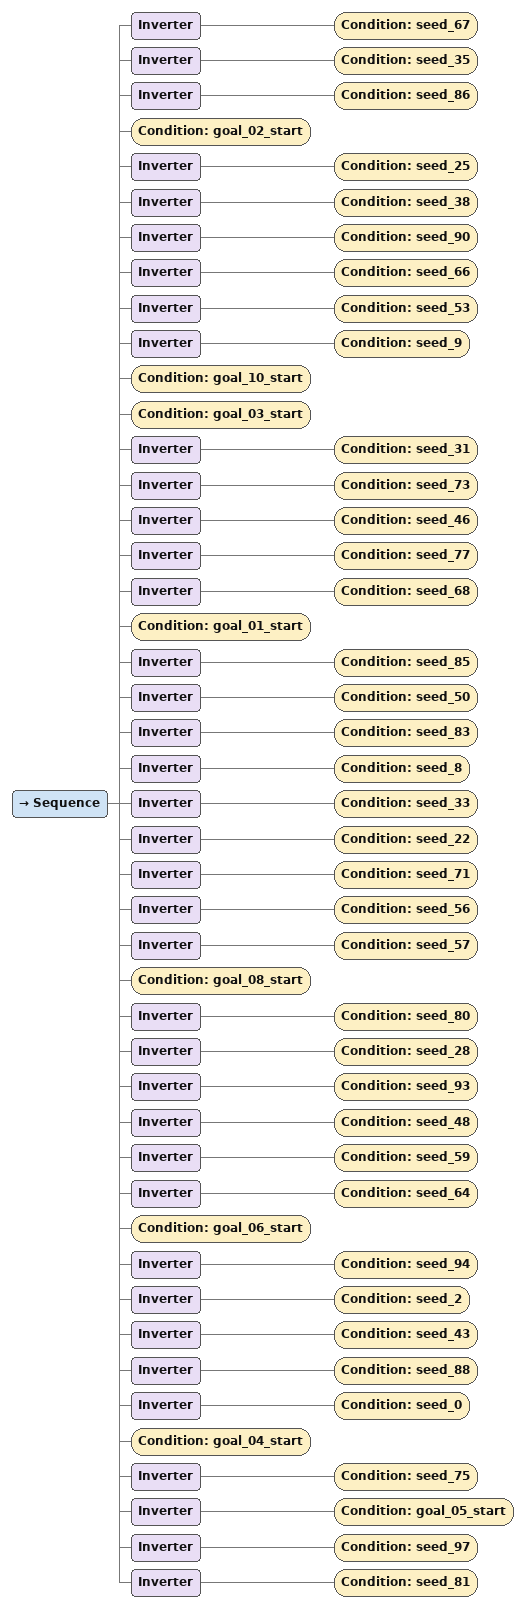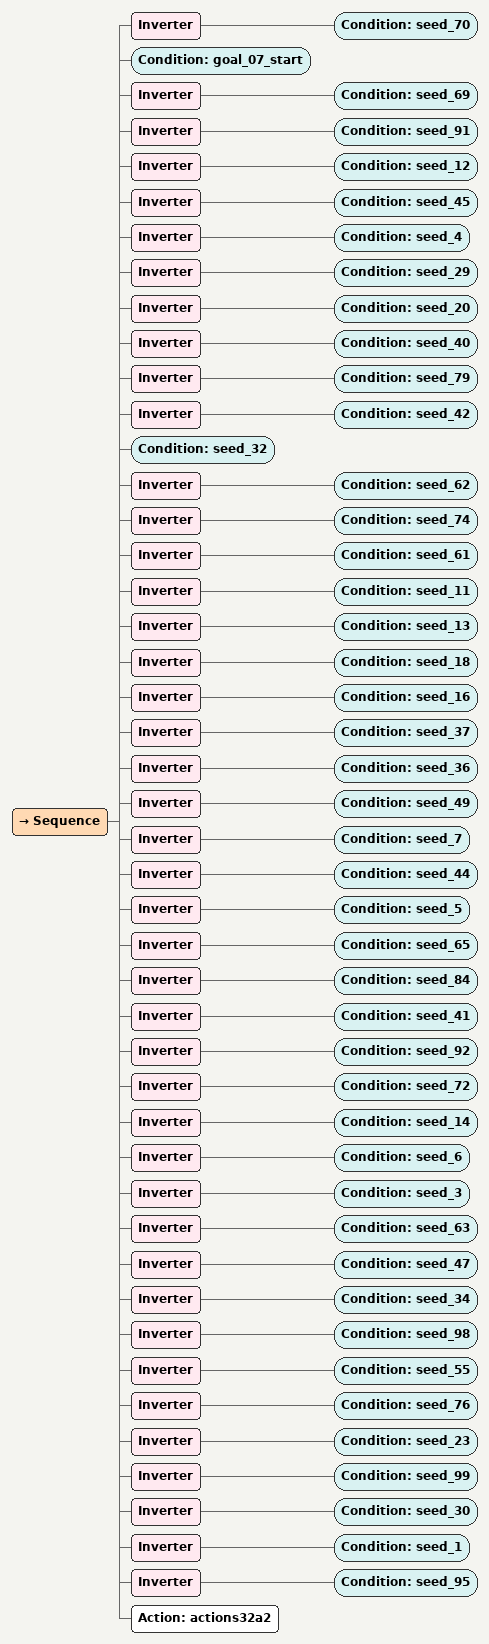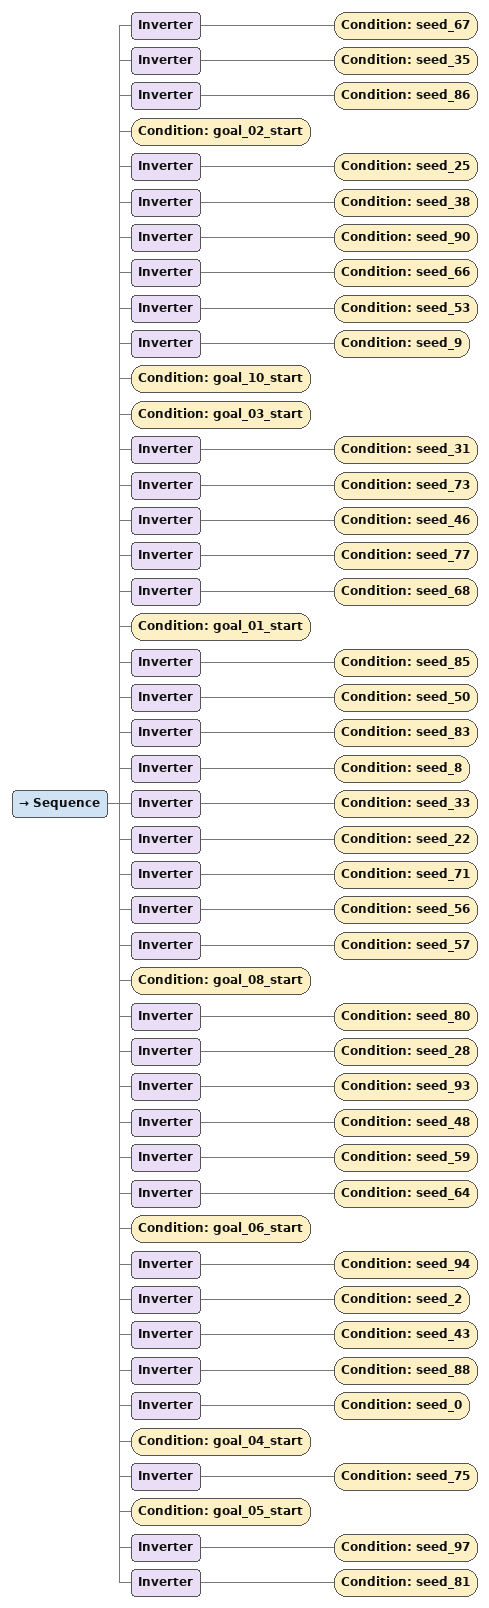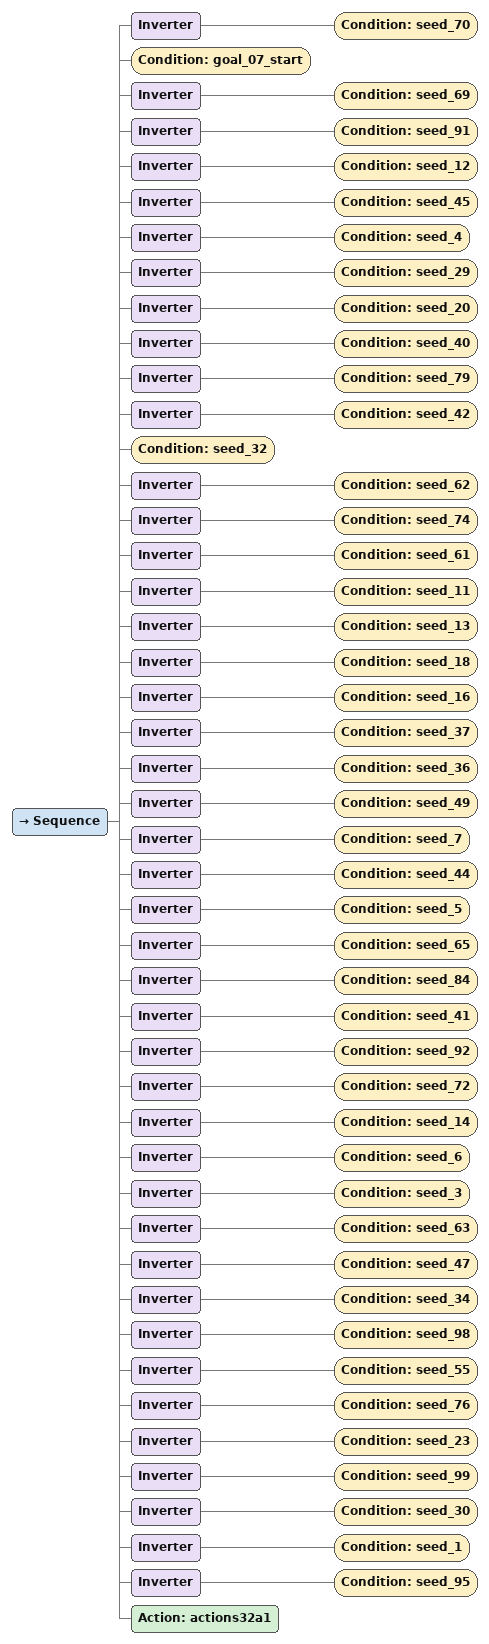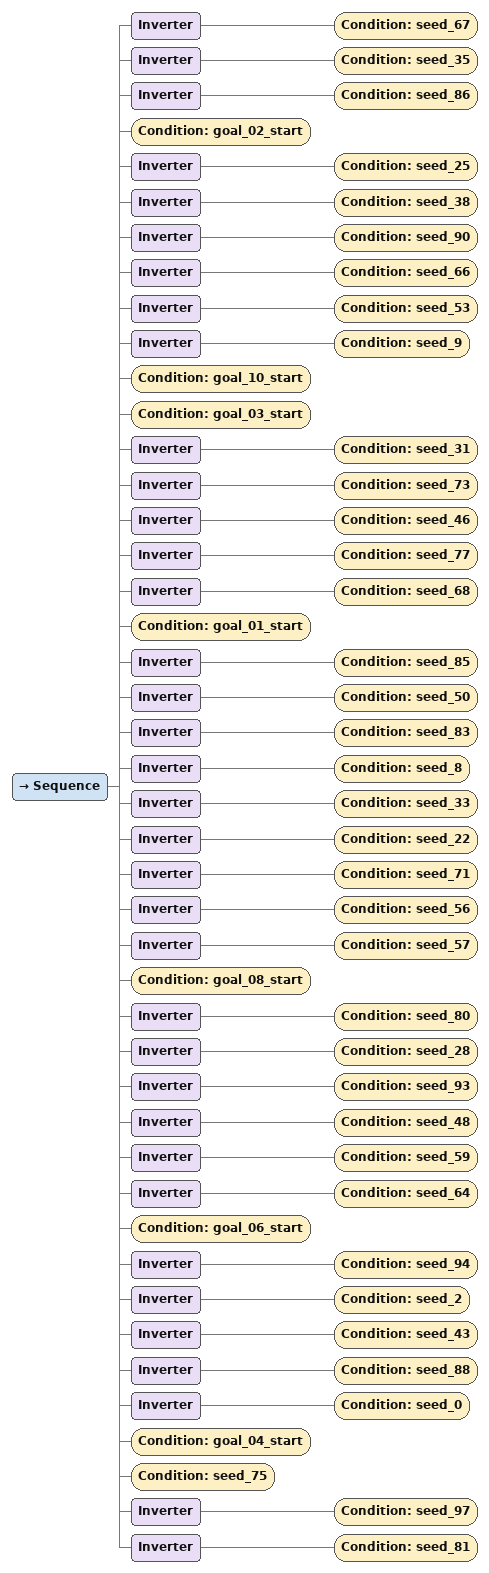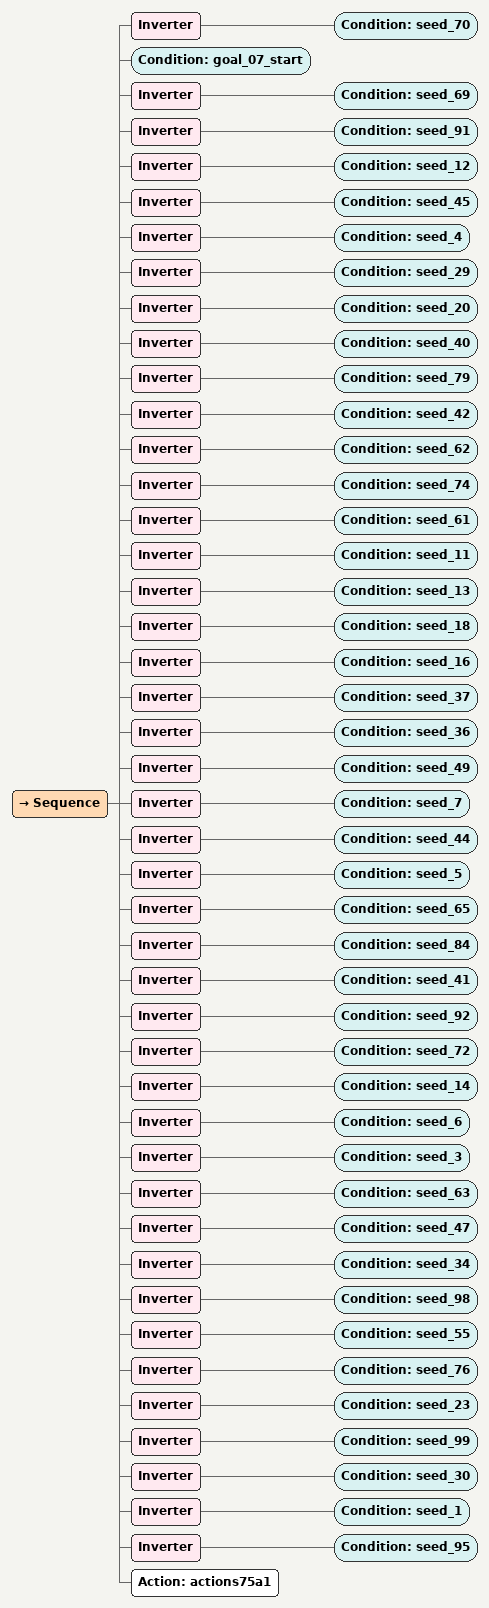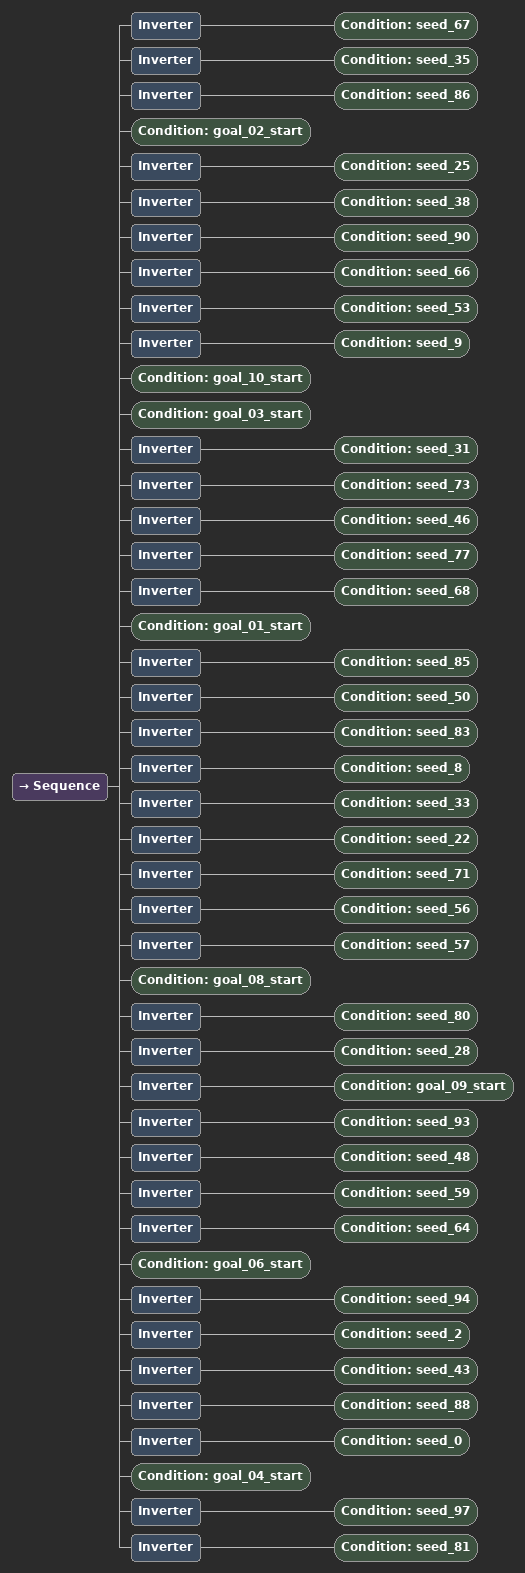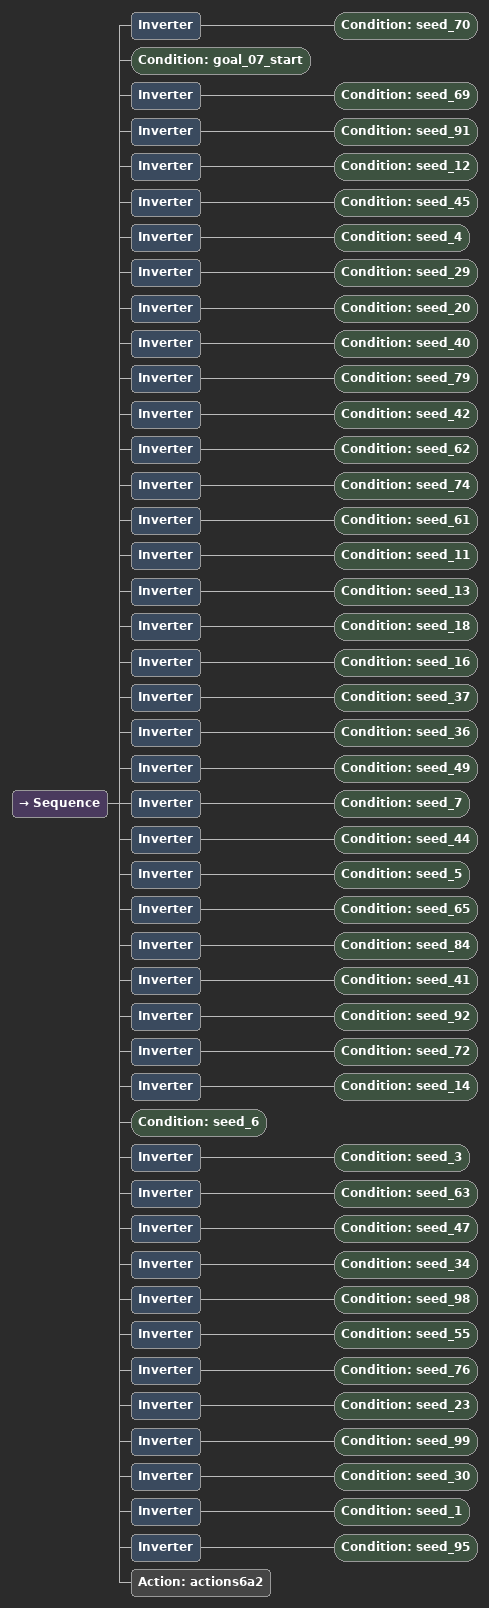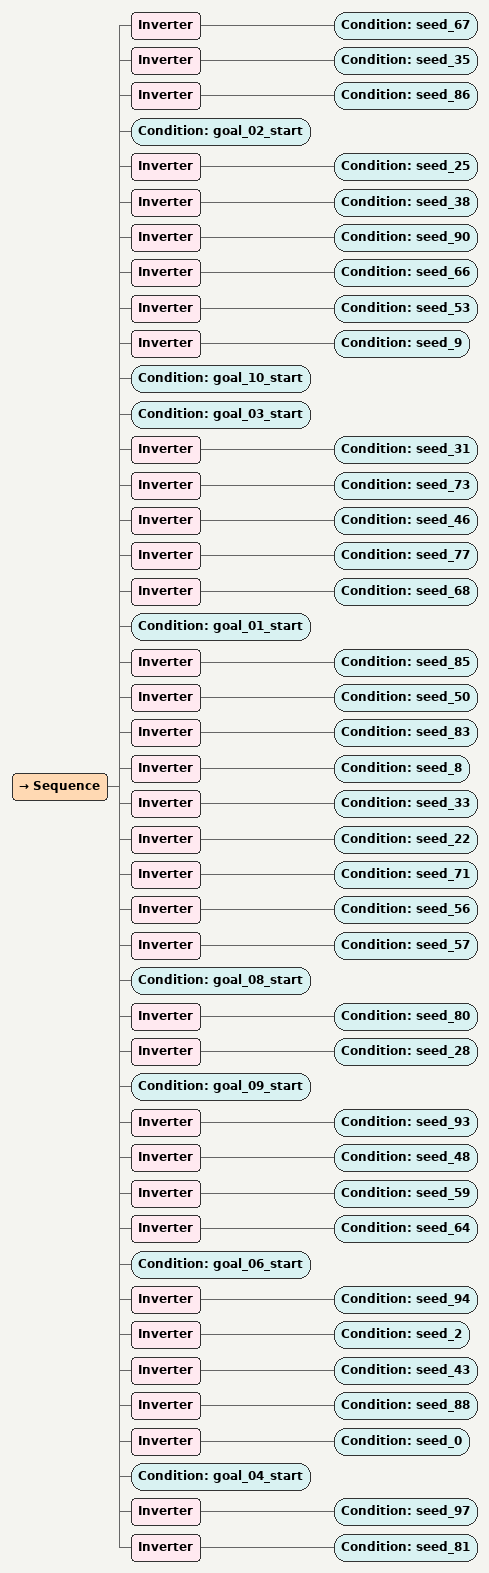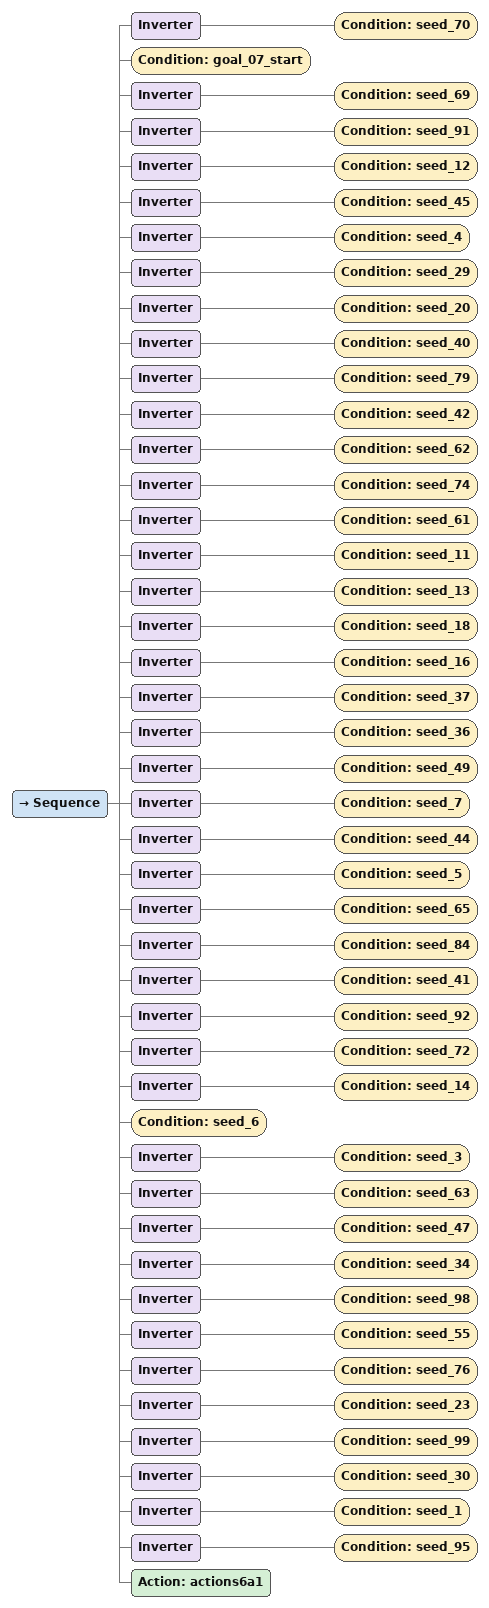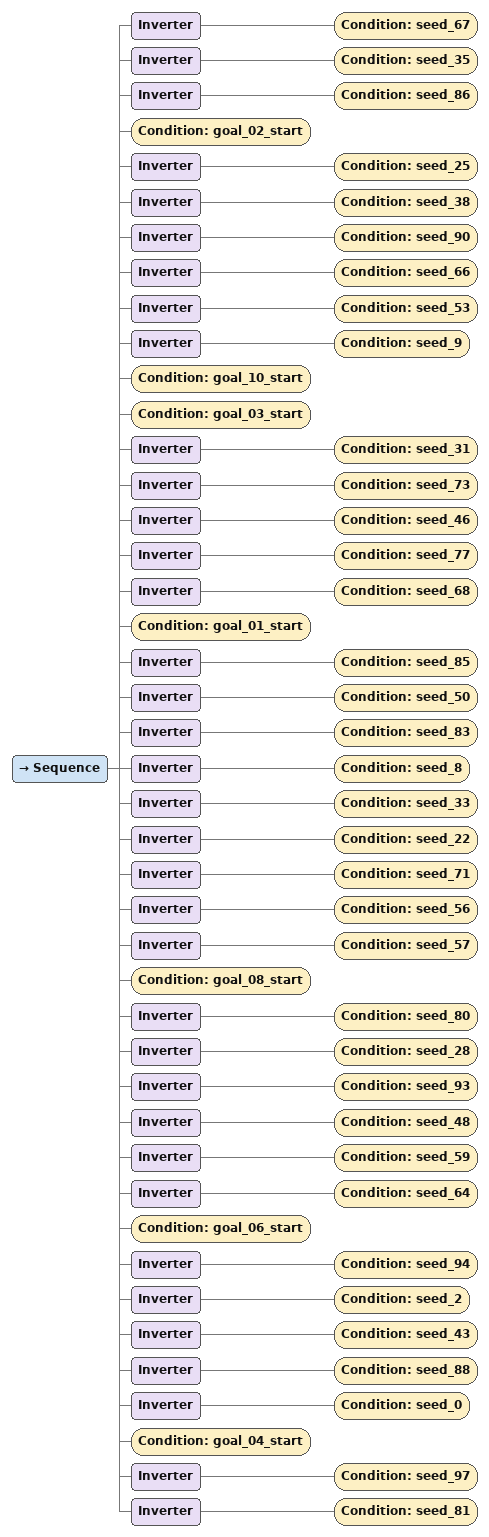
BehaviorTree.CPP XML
<Sequence>
  <Inverter>
    <Condition ID="seed_67"/>
  </Inverter>
  <Inverter>
    <Condition ID="seed_35"/>
  </Inverter>
  <Inverter>
    <Condition ID="seed_86"/>
  </Inverter>
  <Condition ID="goal_02_start"/>
  <Inverter>
    <Condition ID="seed_25"/>
  </Inverter>
  <Inverter>
    <Condition ID="seed_38"/>
  </Inverter>
  <Inverter>
    <Condition ID="seed_90"/>
  </Inverter>
  <Inverter>
    <Condition ID="seed_66"/>
  </Inverter>
  <Inverter>
    <Condition ID="seed_53"/>
  </Inverter>
  <Inverter>
    <Condition ID="seed_9"/>
  </Inverter>
  <Condition ID="goal_10_start"/>
  <Condition ID="goal_03_start"/>
  <Inverter>
    <Condition ID="seed_31"/>
  </Inverter>
  <Inverter>
    <Condition ID="seed_73"/>
  </Inverter>
  <Inverter>
    <Condition ID="seed_46"/>
  </Inverter>
  <Inverter>
    <Condition ID="seed_77"/>
  </Inverter>
  <Inverter>
    <Condition ID="seed_68"/>
  </Inverter>
  <Condition ID="goal_01_start"/>
  <Inverter>
    <Condition ID="seed_85"/>
  </Inverter>
  <Inverter>
    <Condition ID="seed_50"/>
  </Inverter>
  <Inverter>
    <Condition ID="seed_83"/>
  </Inverter>
  <Inverter>
    <Condition ID="seed_8"/>
  </Inverter>
  <Inverter>
    <Condition ID="seed_33"/>
  </Inverter>
  <Inverter>
    <Condition ID="seed_22"/>
  </Inverter>
  <Inverter>
    <Condition ID="seed_71"/>
  </Inverter>
  <Inverter>
    <Condition ID="seed_56"/>
  </Inverter>
  <Inverter>
    <Condition ID="seed_57"/>
  </Inverter>
  <Condition ID="goal_08_start"/>
  <Inverter>
    <Condition ID="seed_80"/>
  </Inverter>
  <Inverter>
    <Condition ID="seed_28"/>
  </Inverter>
  <Inverter>
    <Condition ID="seed_93"/>
  </Inverter>
  <Inverter>
    <Condition ID="seed_48"/>
  </Inverter>
  <Inverter>
    <Condition ID="seed_59"/>
  </Inverter>
  <Inverter>
    <Condition ID="seed_64"/>
  </Inverter>
  <Condition ID="goal_06_start"/>
  <Inverter>
    <Condition ID="seed_94"/>
  </Inverter>
  <Inverter>
    <Condition ID="seed_2"/>
  </Inverter>
  <Inverter>
    <Condition ID="seed_43"/>
  </Inverter>
  <Inverter>
    <Condition ID="seed_88"/>
  </Inverter>
  <Inverter>
    <Condition ID="seed_0"/>
  </Inverter>
  <Condition ID="goal_04_start"/>
  <Inverter>
    <Condition ID="seed_75"/>
  </Inverter>
  <Inverter>
    <Condition ID="goal_05_start"/>
  </Inverter>
  <Inverter>
    <Condition ID="seed_97"/>
  </Inverter>
  <Inverter>
    <Condition ID="seed_81"/>
  </Inverter>
</Sequence>

<Sequence>
  <Inverter>
    <Condition ID="seed_70"/>
  </Inverter>
  <Condition ID="goal_07_start"/>
  <Inverter>
    <Condition ID="seed_69"/>
  </Inverter>
  <Inverter>
    <Condition ID="seed_91"/>
  </Inverter>
  <Inverter>
    <Condition ID="seed_12"/>
  </Inverter>
  <Inverter>
    <Condition ID="seed_45"/>
  </Inverter>
  <Inverter>
    <Condition ID="seed_4"/>
  </Inverter>
  <Inverter>
    <Condition ID="seed_29"/>
  </Inverter>
  <Inverter>
    <Condition ID="seed_20"/>
  </Inverter>
  <Inverter>
    <Condition ID="seed_40"/>
  </Inverter>
  <Inverter>
    <Condition ID="seed_79"/>
  </Inverter>
  <Inverter>
    <Condition ID="seed_42"/>
  </Inverter>
  <Condition ID="seed_32"/>
  <Inverter>
    <Condition ID="seed_62"/>
  </Inverter>
  <Inverter>
    <Condition ID="seed_74"/>
  </Inverter>
  <Inverter>
    <Condition ID="seed_61"/>
  </Inverter>
  <Inverter>
    <Condition ID="seed_11"/>
  </Inverter>
  <Inverter>
    <Condition ID="seed_13"/>
  </Inverter>
  <Inverter>
    <Condition ID="seed_18"/>
  </Inverter>
  <Inverter>
    <Condition ID="seed_16"/>
  </Inverter>
  <Inverter>
    <Condition ID="seed_37"/>
  </Inverter>
  <Inverter>
    <Condition ID="seed_36"/>
  </Inverter>
  <Inverter>
    <Condition ID="seed_49"/>
  </Inverter>
  <Inverter>
    <Condition ID="seed_7"/>
  </Inverter>
  <Inverter>
    <Condition ID="seed_44"/>
  </Inverter>
  <Inverter>
    <Condition ID="seed_5"/>
  </Inverter>
  <Inverter>
    <Condition ID="seed_65"/>
  </Inverter>
  <Inverter>
    <Condition ID="seed_84"/>
  </Inverter>
  <Inverter>
    <Condition ID="seed_41"/>
  </Inverter>
  <Inverter>
    <Condition ID="seed_92"/>
  </Inverter>
  <Inverter>
    <Condition ID="seed_72"/>
  </Inverter>
  <Inverter>
    <Condition ID="seed_14"/>
  </Inverter>
  <Inverter>
    <Condition ID="seed_6"/>
  </Inverter>
  <Inverter>
    <Condition ID="seed_3"/>
  </Inverter>
  <Inverter>
    <Condition ID="seed_63"/>
  </Inverter>
  <Inverter>
    <Condition ID="seed_47"/>
  </Inverter>
  <Inverter>
    <Condition ID="seed_34"/>
  </Inverter>
  <Inverter>
    <Condition ID="seed_98"/>
  </Inverter>
  <Inverter>
    <Condition ID="seed_55"/>
  </Inverter>
  <Inverter>
    <Condition ID="seed_76"/>
  </Inverter>
  <Inverter>
    <Condition ID="seed_23"/>
  </Inverter>
  <Inverter>
    <Condition ID="seed_99"/>
  </Inverter>
  <Inverter>
    <Condition ID="seed_30"/>
  </Inverter>
  <Inverter>
    <Condition ID="seed_1"/>
  </Inverter>
  <Inverter>
    <Condition ID="seed_95"/>
  </Inverter>
  <Action ID="actions32a2"/>
</Sequence>

<Sequence>
  <Inverter>
    <Condition ID="seed_67"/>
  </Inverter>
  <Inverter>
    <Condition ID="seed_35"/>
  </Inverter>
  <Inverter>
    <Condition ID="seed_86"/>
  </Inverter>
  <Condition ID="goal_02_start"/>
  <Inverter>
    <Condition ID="seed_25"/>
  </Inverter>
  <Inverter>
    <Condition ID="seed_38"/>
  </Inverter>
  <Inverter>
    <Condition ID="seed_90"/>
  </Inverter>
  <Inverter>
    <Condition ID="seed_66"/>
  </Inverter>
  <Inverter>
    <Condition ID="seed_53"/>
  </Inverter>
  <Inverter>
    <Condition ID="seed_9"/>
  </Inverter>
  <Condition ID="goal_10_start"/>
  <Condition ID="goal_03_start"/>
  <Inverter>
    <Condition ID="seed_31"/>
  </Inverter>
  <Inverter>
    <Condition ID="seed_73"/>
  </Inverter>
  <Inverter>
    <Condition ID="seed_46"/>
  </Inverter>
  <Inverter>
    <Condition ID="seed_77"/>
  </Inverter>
  <Inverter>
    <Condition ID="seed_68"/>
  </Inverter>
  <Condition ID="goal_01_start"/>
  <Inverter>
    <Condition ID="seed_85"/>
  </Inverter>
  <Inverter>
    <Condition ID="seed_50"/>
  </Inverter>
  <Inverter>
    <Condition ID="seed_83"/>
  </Inverter>
  <Inverter>
    <Condition ID="seed_8"/>
  </Inverter>
  <Inverter>
    <Condition ID="seed_33"/>
  </Inverter>
  <Inverter>
    <Condition ID="seed_22"/>
  </Inverter>
  <Inverter>
    <Condition ID="seed_71"/>
  </Inverter>
  <Inverter>
    <Condition ID="seed_56"/>
  </Inverter>
  <Inverter>
    <Condition ID="seed_57"/>
  </Inverter>
  <Condition ID="goal_08_start"/>
  <Inverter>
    <Condition ID="seed_80"/>
  </Inverter>
  <Inverter>
    <Condition ID="seed_28"/>
  </Inverter>
  <Inverter>
    <Condition ID="seed_93"/>
  </Inverter>
  <Inverter>
    <Condition ID="seed_48"/>
  </Inverter>
  <Inverter>
    <Condition ID="seed_59"/>
  </Inverter>
  <Inverter>
    <Condition ID="seed_64"/>
  </Inverter>
  <Condition ID="goal_06_start"/>
  <Inverter>
    <Condition ID="seed_94"/>
  </Inverter>
  <Inverter>
    <Condition ID="seed_2"/>
  </Inverter>
  <Inverter>
    <Condition ID="seed_43"/>
  </Inverter>
  <Inverter>
    <Condition ID="seed_88"/>
  </Inverter>
  <Inverter>
    <Condition ID="seed_0"/>
  </Inverter>
  <Condition ID="goal_04_start"/>
  <Inverter>
    <Condition ID="seed_75"/>
  </Inverter>
  <Condition ID="goal_05_start"/>
  <Inverter>
    <Condition ID="seed_97"/>
  </Inverter>
  <Inverter>
    <Condition ID="seed_81"/>
  </Inverter>
</Sequence>

<Sequence>
  <Inverter>
    <Condition ID="seed_70"/>
  </Inverter>
  <Condition ID="goal_07_start"/>
  <Inverter>
    <Condition ID="seed_69"/>
  </Inverter>
  <Inverter>
    <Condition ID="seed_91"/>
  </Inverter>
  <Inverter>
    <Condition ID="seed_12"/>
  </Inverter>
  <Inverter>
    <Condition ID="seed_45"/>
  </Inverter>
  <Inverter>
    <Condition ID="seed_4"/>
  </Inverter>
  <Inverter>
    <Condition ID="seed_29"/>
  </Inverter>
  <Inverter>
    <Condition ID="seed_20"/>
  </Inverter>
  <Inverter>
    <Condition ID="seed_40"/>
  </Inverter>
  <Inverter>
    <Condition ID="seed_79"/>
  </Inverter>
  <Inverter>
    <Condition ID="seed_42"/>
  </Inverter>
  <Condition ID="seed_32"/>
  <Inverter>
    <Condition ID="seed_62"/>
  </Inverter>
  <Inverter>
    <Condition ID="seed_74"/>
  </Inverter>
  <Inverter>
    <Condition ID="seed_61"/>
  </Inverter>
  <Inverter>
    <Condition ID="seed_11"/>
  </Inverter>
  <Inverter>
    <Condition ID="seed_13"/>
  </Inverter>
  <Inverter>
    <Condition ID="seed_18"/>
  </Inverter>
  <Inverter>
    <Condition ID="seed_16"/>
  </Inverter>
  <Inverter>
    <Condition ID="seed_37"/>
  </Inverter>
  <Inverter>
    <Condition ID="seed_36"/>
  </Inverter>
  <Inverter>
    <Condition ID="seed_49"/>
  </Inverter>
  <Inverter>
    <Condition ID="seed_7"/>
  </Inverter>
  <Inverter>
    <Condition ID="seed_44"/>
  </Inverter>
  <Inverter>
    <Condition ID="seed_5"/>
  </Inverter>
  <Inverter>
    <Condition ID="seed_65"/>
  </Inverter>
  <Inverter>
    <Condition ID="seed_84"/>
  </Inverter>
  <Inverter>
    <Condition ID="seed_41"/>
  </Inverter>
  <Inverter>
    <Condition ID="seed_92"/>
  </Inverter>
  <Inverter>
    <Condition ID="seed_72"/>
  </Inverter>
  <Inverter>
    <Condition ID="seed_14"/>
  </Inverter>
  <Inverter>
    <Condition ID="seed_6"/>
  </Inverter>
  <Inverter>
    <Condition ID="seed_3"/>
  </Inverter>
  <Inverter>
    <Condition ID="seed_63"/>
  </Inverter>
  <Inverter>
    <Condition ID="seed_47"/>
  </Inverter>
  <Inverter>
    <Condition ID="seed_34"/>
  </Inverter>
  <Inverter>
    <Condition ID="seed_98"/>
  </Inverter>
  <Inverter>
    <Condition ID="seed_55"/>
  </Inverter>
  <Inverter>
    <Condition ID="seed_76"/>
  </Inverter>
  <Inverter>
    <Condition ID="seed_23"/>
  </Inverter>
  <Inverter>
    <Condition ID="seed_99"/>
  </Inverter>
  <Inverter>
    <Condition ID="seed_30"/>
  </Inverter>
  <Inverter>
    <Condition ID="seed_1"/>
  </Inverter>
  <Inverter>
    <Condition ID="seed_95"/>
  </Inverter>
  <Action ID="actions32a1"/>
</Sequence>

<Sequence>
  <Inverter>
    <Condition ID="seed_67"/>
  </Inverter>
  <Inverter>
    <Condition ID="seed_35"/>
  </Inverter>
  <Inverter>
    <Condition ID="seed_86"/>
  </Inverter>
  <Condition ID="goal_02_start"/>
  <Inverter>
    <Condition ID="seed_25"/>
  </Inverter>
  <Inverter>
    <Condition ID="seed_38"/>
  </Inverter>
  <Inverter>
    <Condition ID="seed_90"/>
  </Inverter>
  <Inverter>
    <Condition ID="seed_66"/>
  </Inverter>
  <Inverter>
    <Condition ID="seed_53"/>
  </Inverter>
  <Inverter>
    <Condition ID="seed_9"/>
  </Inverter>
  <Condition ID="goal_10_start"/>
  <Condition ID="goal_03_start"/>
  <Inverter>
    <Condition ID="seed_31"/>
  </Inverter>
  <Inverter>
    <Condition ID="seed_73"/>
  </Inverter>
  <Inverter>
    <Condition ID="seed_46"/>
  </Inverter>
  <Inverter>
    <Condition ID="seed_77"/>
  </Inverter>
  <Inverter>
    <Condition ID="seed_68"/>
  </Inverter>
  <Condition ID="goal_01_start"/>
  <Inverter>
    <Condition ID="seed_85"/>
  </Inverter>
  <Inverter>
    <Condition ID="seed_50"/>
  </Inverter>
  <Inverter>
    <Condition ID="seed_83"/>
  </Inverter>
  <Inverter>
    <Condition ID="seed_8"/>
  </Inverter>
  <Inverter>
    <Condition ID="seed_33"/>
  </Inverter>
  <Inverter>
    <Condition ID="seed_22"/>
  </Inverter>
  <Inverter>
    <Condition ID="seed_71"/>
  </Inverter>
  <Inverter>
    <Condition ID="seed_56"/>
  </Inverter>
  <Inverter>
    <Condition ID="seed_57"/>
  </Inverter>
  <Condition ID="goal_08_start"/>
  <Inverter>
    <Condition ID="seed_80"/>
  </Inverter>
  <Inverter>
    <Condition ID="seed_28"/>
  </Inverter>
  <Inverter>
    <Condition ID="seed_93"/>
  </Inverter>
  <Inverter>
    <Condition ID="seed_48"/>
  </Inverter>
  <Inverter>
    <Condition ID="seed_59"/>
  </Inverter>
  <Inverter>
    <Condition ID="seed_64"/>
  </Inverter>
  <Condition ID="goal_06_start"/>
  <Inverter>
    <Condition ID="seed_94"/>
  </Inverter>
  <Inverter>
    <Condition ID="seed_2"/>
  </Inverter>
  <Inverter>
    <Condition ID="seed_43"/>
  </Inverter>
  <Inverter>
    <Condition ID="seed_88"/>
  </Inverter>
  <Inverter>
    <Condition ID="seed_0"/>
  </Inverter>
  <Condition ID="goal_04_start"/>
  <Condition ID="seed_75"/>
  <Inverter>
    <Condition ID="seed_97"/>
  </Inverter>
  <Inverter>
    <Condition ID="seed_81"/>
  </Inverter>
</Sequence>

<Sequence>
  <Inverter>
    <Condition ID="seed_70"/>
  </Inverter>
  <Condition ID="goal_07_start"/>
  <Inverter>
    <Condition ID="seed_69"/>
  </Inverter>
  <Inverter>
    <Condition ID="seed_91"/>
  </Inverter>
  <Inverter>
    <Condition ID="seed_12"/>
  </Inverter>
  <Inverter>
    <Condition ID="seed_45"/>
  </Inverter>
  <Inverter>
    <Condition ID="seed_4"/>
  </Inverter>
  <Inverter>
    <Condition ID="seed_29"/>
  </Inverter>
  <Inverter>
    <Condition ID="seed_20"/>
  </Inverter>
  <Inverter>
    <Condition ID="seed_40"/>
  </Inverter>
  <Inverter>
    <Condition ID="seed_79"/>
  </Inverter>
  <Inverter>
    <Condition ID="seed_42"/>
  </Inverter>
  <Inverter>
    <Condition ID="seed_62"/>
  </Inverter>
  <Inverter>
    <Condition ID="seed_74"/>
  </Inverter>
  <Inverter>
    <Condition ID="seed_61"/>
  </Inverter>
  <Inverter>
    <Condition ID="seed_11"/>
  </Inverter>
  <Inverter>
    <Condition ID="seed_13"/>
  </Inverter>
  <Inverter>
    <Condition ID="seed_18"/>
  </Inverter>
  <Inverter>
    <Condition ID="seed_16"/>
  </Inverter>
  <Inverter>
    <Condition ID="seed_37"/>
  </Inverter>
  <Inverter>
    <Condition ID="seed_36"/>
  </Inverter>
  <Inverter>
    <Condition ID="seed_49"/>
  </Inverter>
  <Inverter>
    <Condition ID="seed_7"/>
  </Inverter>
  <Inverter>
    <Condition ID="seed_44"/>
  </Inverter>
  <Inverter>
    <Condition ID="seed_5"/>
  </Inverter>
  <Inverter>
    <Condition ID="seed_65"/>
  </Inverter>
  <Inverter>
    <Condition ID="seed_84"/>
  </Inverter>
  <Inverter>
    <Condition ID="seed_41"/>
  </Inverter>
  <Inverter>
    <Condition ID="seed_92"/>
  </Inverter>
  <Inverter>
    <Condition ID="seed_72"/>
  </Inverter>
  <Inverter>
    <Condition ID="seed_14"/>
  </Inverter>
  <Inverter>
    <Condition ID="seed_6"/>
  </Inverter>
  <Inverter>
    <Condition ID="seed_3"/>
  </Inverter>
  <Inverter>
    <Condition ID="seed_63"/>
  </Inverter>
  <Inverter>
    <Condition ID="seed_47"/>
  </Inverter>
  <Inverter>
    <Condition ID="seed_34"/>
  </Inverter>
  <Inverter>
    <Condition ID="seed_98"/>
  </Inverter>
  <Inverter>
    <Condition ID="seed_55"/>
  </Inverter>
  <Inverter>
    <Condition ID="seed_76"/>
  </Inverter>
  <Inverter>
    <Condition ID="seed_23"/>
  </Inverter>
  <Inverter>
    <Condition ID="seed_99"/>
  </Inverter>
  <Inverter>
    <Condition ID="seed_30"/>
  </Inverter>
  <Inverter>
    <Condition ID="seed_1"/>
  </Inverter>
  <Inverter>
    <Condition ID="seed_95"/>
  </Inverter>
  <Action ID="actions75a1"/>
</Sequence>

<Sequence>
  <Inverter>
    <Condition ID="seed_67"/>
  </Inverter>
  <Inverter>
    <Condition ID="seed_35"/>
  </Inverter>
  <Inverter>
    <Condition ID="seed_86"/>
  </Inverter>
  <Condition ID="goal_02_start"/>
  <Inverter>
    <Condition ID="seed_25"/>
  </Inverter>
  <Inverter>
    <Condition ID="seed_38"/>
  </Inverter>
  <Inverter>
    <Condition ID="seed_90"/>
  </Inverter>
  <Inverter>
    <Condition ID="seed_66"/>
  </Inverter>
  <Inverter>
    <Condition ID="seed_53"/>
  </Inverter>
  <Inverter>
    <Condition ID="seed_9"/>
  </Inverter>
  <Condition ID="goal_10_start"/>
  <Condition ID="goal_03_start"/>
  <Inverter>
    <Condition ID="seed_31"/>
  </Inverter>
  <Inverter>
    <Condition ID="seed_73"/>
  </Inverter>
  <Inverter>
    <Condition ID="seed_46"/>
  </Inverter>
  <Inverter>
    <Condition ID="seed_77"/>
  </Inverter>
  <Inverter>
    <Condition ID="seed_68"/>
  </Inverter>
  <Condition ID="goal_01_start"/>
  <Inverter>
    <Condition ID="seed_85"/>
  </Inverter>
  <Inverter>
    <Condition ID="seed_50"/>
  </Inverter>
  <Inverter>
    <Condition ID="seed_83"/>
  </Inverter>
  <Inverter>
    <Condition ID="seed_8"/>
  </Inverter>
  <Inverter>
    <Condition ID="seed_33"/>
  </Inverter>
  <Inverter>
    <Condition ID="seed_22"/>
  </Inverter>
  <Inverter>
    <Condition ID="seed_71"/>
  </Inverter>
  <Inverter>
    <Condition ID="seed_56"/>
  </Inverter>
  <Inverter>
    <Condition ID="seed_57"/>
  </Inverter>
  <Condition ID="goal_08_start"/>
  <Inverter>
    <Condition ID="seed_80"/>
  </Inverter>
  <Inverter>
    <Condition ID="seed_28"/>
  </Inverter>
  <Inverter>
    <Condition ID="goal_09_start"/>
  </Inverter>
  <Inverter>
    <Condition ID="seed_93"/>
  </Inverter>
  <Inverter>
    <Condition ID="seed_48"/>
  </Inverter>
  <Inverter>
    <Condition ID="seed_59"/>
  </Inverter>
  <Inverter>
    <Condition ID="seed_64"/>
  </Inverter>
  <Condition ID="goal_06_start"/>
  <Inverter>
    <Condition ID="seed_94"/>
  </Inverter>
  <Inverter>
    <Condition ID="seed_2"/>
  </Inverter>
  <Inverter>
    <Condition ID="seed_43"/>
  </Inverter>
  <Inverter>
    <Condition ID="seed_88"/>
  </Inverter>
  <Inverter>
    <Condition ID="seed_0"/>
  </Inverter>
  <Condition ID="goal_04_start"/>
  <Inverter>
    <Condition ID="seed_97"/>
  </Inverter>
  <Inverter>
    <Condition ID="seed_81"/>
  </Inverter>
</Sequence>

<Sequence>
  <Inverter>
    <Condition ID="seed_70"/>
  </Inverter>
  <Condition ID="goal_07_start"/>
  <Inverter>
    <Condition ID="seed_69"/>
  </Inverter>
  <Inverter>
    <Condition ID="seed_91"/>
  </Inverter>
  <Inverter>
    <Condition ID="seed_12"/>
  </Inverter>
  <Inverter>
    <Condition ID="seed_45"/>
  </Inverter>
  <Inverter>
    <Condition ID="seed_4"/>
  </Inverter>
  <Inverter>
    <Condition ID="seed_29"/>
  </Inverter>
  <Inverter>
    <Condition ID="seed_20"/>
  </Inverter>
  <Inverter>
    <Condition ID="seed_40"/>
  </Inverter>
  <Inverter>
    <Condition ID="seed_79"/>
  </Inverter>
  <Inverter>
    <Condition ID="seed_42"/>
  </Inverter>
  <Inverter>
    <Condition ID="seed_62"/>
  </Inverter>
  <Inverter>
    <Condition ID="seed_74"/>
  </Inverter>
  <Inverter>
    <Condition ID="seed_61"/>
  </Inverter>
  <Inverter>
    <Condition ID="seed_11"/>
  </Inverter>
  <Inverter>
    <Condition ID="seed_13"/>
  </Inverter>
  <Inverter>
    <Condition ID="seed_18"/>
  </Inverter>
  <Inverter>
    <Condition ID="seed_16"/>
  </Inverter>
  <Inverter>
    <Condition ID="seed_37"/>
  </Inverter>
  <Inverter>
    <Condition ID="seed_36"/>
  </Inverter>
  <Inverter>
    <Condition ID="seed_49"/>
  </Inverter>
  <Inverter>
    <Condition ID="seed_7"/>
  </Inverter>
  <Inverter>
    <Condition ID="seed_44"/>
  </Inverter>
  <Inverter>
    <Condition ID="seed_5"/>
  </Inverter>
  <Inverter>
    <Condition ID="seed_65"/>
  </Inverter>
  <Inverter>
    <Condition ID="seed_84"/>
  </Inverter>
  <Inverter>
    <Condition ID="seed_41"/>
  </Inverter>
  <Inverter>
    <Condition ID="seed_92"/>
  </Inverter>
  <Inverter>
    <Condition ID="seed_72"/>
  </Inverter>
  <Inverter>
    <Condition ID="seed_14"/>
  </Inverter>
  <Condition ID="seed_6"/>
  <Inverter>
    <Condition ID="seed_3"/>
  </Inverter>
  <Inverter>
    <Condition ID="seed_63"/>
  </Inverter>
  <Inverter>
    <Condition ID="seed_47"/>
  </Inverter>
  <Inverter>
    <Condition ID="seed_34"/>
  </Inverter>
  <Inverter>
    <Condition ID="seed_98"/>
  </Inverter>
  <Inverter>
    <Condition ID="seed_55"/>
  </Inverter>
  <Inverter>
    <Condition ID="seed_76"/>
  </Inverter>
  <Inverter>
    <Condition ID="seed_23"/>
  </Inverter>
  <Inverter>
    <Condition ID="seed_99"/>
  </Inverter>
  <Inverter>
    <Condition ID="seed_30"/>
  </Inverter>
  <Inverter>
    <Condition ID="seed_1"/>
  </Inverter>
  <Inverter>
    <Condition ID="seed_95"/>
  </Inverter>
  <Action ID="actions6a2"/>
</Sequence>

<Sequence>
  <Inverter>
    <Condition ID="seed_67"/>
  </Inverter>
  <Inverter>
    <Condition ID="seed_35"/>
  </Inverter>
  <Inverter>
    <Condition ID="seed_86"/>
  </Inverter>
  <Condition ID="goal_02_start"/>
  <Inverter>
    <Condition ID="seed_25"/>
  </Inverter>
  <Inverter>
    <Condition ID="seed_38"/>
  </Inverter>
  <Inverter>
    <Condition ID="seed_90"/>
  </Inverter>
  <Inverter>
    <Condition ID="seed_66"/>
  </Inverter>
  <Inverter>
    <Condition ID="seed_53"/>
  </Inverter>
  <Inverter>
    <Condition ID="seed_9"/>
  </Inverter>
  <Condition ID="goal_10_start"/>
  <Condition ID="goal_03_start"/>
  <Inverter>
    <Condition ID="seed_31"/>
  </Inverter>
  <Inverter>
    <Condition ID="seed_73"/>
  </Inverter>
  <Inverter>
    <Condition ID="seed_46"/>
  </Inverter>
  <Inverter>
    <Condition ID="seed_77"/>
  </Inverter>
  <Inverter>
    <Condition ID="seed_68"/>
  </Inverter>
  <Condition ID="goal_01_start"/>
  <Inverter>
    <Condition ID="seed_85"/>
  </Inverter>
  <Inverter>
    <Condition ID="seed_50"/>
  </Inverter>
  <Inverter>
    <Condition ID="seed_83"/>
  </Inverter>
  <Inverter>
    <Condition ID="seed_8"/>
  </Inverter>
  <Inverter>
    <Condition ID="seed_33"/>
  </Inverter>
  <Inverter>
    <Condition ID="seed_22"/>
  </Inverter>
  <Inverter>
    <Condition ID="seed_71"/>
  </Inverter>
  <Inverter>
    <Condition ID="seed_56"/>
  </Inverter>
  <Inverter>
    <Condition ID="seed_57"/>
  </Inverter>
  <Condition ID="goal_08_start"/>
  <Inverter>
    <Condition ID="seed_80"/>
  </Inverter>
  <Inverter>
    <Condition ID="seed_28"/>
  </Inverter>
  <Condition ID="goal_09_start"/>
  <Inverter>
    <Condition ID="seed_93"/>
  </Inverter>
  <Inverter>
    <Condition ID="seed_48"/>
  </Inverter>
  <Inverter>
    <Condition ID="seed_59"/>
  </Inverter>
  <Inverter>
    <Condition ID="seed_64"/>
  </Inverter>
  <Condition ID="goal_06_start"/>
  <Inverter>
    <Condition ID="seed_94"/>
  </Inverter>
  <Inverter>
    <Condition ID="seed_2"/>
  </Inverter>
  <Inverter>
    <Condition ID="seed_43"/>
  </Inverter>
  <Inverter>
    <Condition ID="seed_88"/>
  </Inverter>
  <Inverter>
    <Condition ID="seed_0"/>
  </Inverter>
  <Condition ID="goal_04_start"/>
  <Inverter>
    <Condition ID="seed_97"/>
  </Inverter>
  <Inverter>
    <Condition ID="seed_81"/>
  </Inverter>
</Sequence>

<Sequence>
  <Inverter>
    <Condition ID="seed_70"/>
  </Inverter>
  <Condition ID="goal_07_start"/>
  <Inverter>
    <Condition ID="seed_69"/>
  </Inverter>
  <Inverter>
    <Condition ID="seed_91"/>
  </Inverter>
  <Inverter>
    <Condition ID="seed_12"/>
  </Inverter>
  <Inverter>
    <Condition ID="seed_45"/>
  </Inverter>
  <Inverter>
    <Condition ID="seed_4"/>
  </Inverter>
  <Inverter>
    <Condition ID="seed_29"/>
  </Inverter>
  <Inverter>
    <Condition ID="seed_20"/>
  </Inverter>
  <Inverter>
    <Condition ID="seed_40"/>
  </Inverter>
  <Inverter>
    <Condition ID="seed_79"/>
  </Inverter>
  <Inverter>
    <Condition ID="seed_42"/>
  </Inverter>
  <Inverter>
    <Condition ID="seed_62"/>
  </Inverter>
  <Inverter>
    <Condition ID="seed_74"/>
  </Inverter>
  <Inverter>
    <Condition ID="seed_61"/>
  </Inverter>
  <Inverter>
    <Condition ID="seed_11"/>
  </Inverter>
  <Inverter>
    <Condition ID="seed_13"/>
  </Inverter>
  <Inverter>
    <Condition ID="seed_18"/>
  </Inverter>
  <Inverter>
    <Condition ID="seed_16"/>
  </Inverter>
  <Inverter>
    <Condition ID="seed_37"/>
  </Inverter>
  <Inverter>
    <Condition ID="seed_36"/>
  </Inverter>
  <Inverter>
    <Condition ID="seed_49"/>
  </Inverter>
  <Inverter>
    <Condition ID="seed_7"/>
  </Inverter>
  <Inverter>
    <Condition ID="seed_44"/>
  </Inverter>
  <Inverter>
    <Condition ID="seed_5"/>
  </Inverter>
  <Inverter>
    <Condition ID="seed_65"/>
  </Inverter>
  <Inverter>
    <Condition ID="seed_84"/>
  </Inverter>
  <Inverter>
    <Condition ID="seed_41"/>
  </Inverter>
  <Inverter>
    <Condition ID="seed_92"/>
  </Inverter>
  <Inverter>
    <Condition ID="seed_72"/>
  </Inverter>
  <Inverter>
    <Condition ID="seed_14"/>
  </Inverter>
  <Condition ID="seed_6"/>
  <Inverter>
    <Condition ID="seed_3"/>
  </Inverter>
  <Inverter>
    <Condition ID="seed_63"/>
  </Inverter>
  <Inverter>
    <Condition ID="seed_47"/>
  </Inverter>
  <Inverter>
    <Condition ID="seed_34"/>
  </Inverter>
  <Inverter>
    <Condition ID="seed_98"/>
  </Inverter>
  <Inverter>
    <Condition ID="seed_55"/>
  </Inverter>
  <Inverter>
    <Condition ID="seed_76"/>
  </Inverter>
  <Inverter>
    <Condition ID="seed_23"/>
  </Inverter>
  <Inverter>
    <Condition ID="seed_99"/>
  </Inverter>
  <Inverter>
    <Condition ID="seed_30"/>
  </Inverter>
  <Inverter>
    <Condition ID="seed_1"/>
  </Inverter>
  <Inverter>
    <Condition ID="seed_95"/>
  </Inverter>
  <Action ID="actions6a1"/>
</Sequence>

<Sequence>
  <Inverter>
    <Condition ID="seed_67"/>
  </Inverter>
  <Inverter>
    <Condition ID="seed_35"/>
  </Inverter>
  <Inverter>
    <Condition ID="seed_86"/>
  </Inverter>
  <Condition ID="goal_02_start"/>
  <Inverter>
    <Condition ID="seed_25"/>
  </Inverter>
  <Inverter>
    <Condition ID="seed_38"/>
  </Inverter>
  <Inverter>
    <Condition ID="seed_90"/>
  </Inverter>
  <Inverter>
    <Condition ID="seed_66"/>
  </Inverter>
  <Inverter>
    <Condition ID="seed_53"/>
  </Inverter>
  <Inverter>
    <Condition ID="seed_9"/>
  </Inverter>
  <Condition ID="goal_10_start"/>
  <Condition ID="goal_03_start"/>
  <Inverter>
    <Condition ID="seed_31"/>
  </Inverter>
  <Inverter>
    <Condition ID="seed_73"/>
  </Inverter>
  <Inverter>
    <Condition ID="seed_46"/>
  </Inverter>
  <Inverter>
    <Condition ID="seed_77"/>
  </Inverter>
  <Inverter>
    <Condition ID="seed_68"/>
  </Inverter>
  <Condition ID="goal_01_start"/>
  <Inverter>
    <Condition ID="seed_85"/>
  </Inverter>
  <Inverter>
    <Condition ID="seed_50"/>
  </Inverter>
  <Inverter>
    <Condition ID="seed_83"/>
  </Inverter>
  <Inverter>
    <Condition ID="seed_8"/>
  </Inverter>
  <Inverter>
    <Condition ID="seed_33"/>
  </Inverter>
  <Inverter>
    <Condition ID="seed_22"/>
  </Inverter>
  <Inverter>
    <Condition ID="seed_71"/>
  </Inverter>
  <Inverter>
    <Condition ID="seed_56"/>
  </Inverter>
  <Inverter>
    <Condition ID="seed_57"/>
  </Inverter>
  <Condition ID="goal_08_start"/>
  <Inverter>
    <Condition ID="seed_80"/>
  </Inverter>
  <Inverter>
    <Condition ID="seed_28"/>
  </Inverter>
  <Inverter>
    <Condition ID="seed_93"/>
  </Inverter>
  <Inverter>
    <Condition ID="seed_48"/>
  </Inverter>
  <Inverter>
    <Condition ID="seed_59"/>
  </Inverter>
  <Inverter>
    <Condition ID="seed_64"/>
  </Inverter>
  <Condition ID="goal_06_start"/>
  <Inverter>
    <Condition ID="seed_94"/>
  </Inverter>
  <Inverter>
    <Condition ID="seed_2"/>
  </Inverter>
  <Inverter>
    <Condition ID="seed_43"/>
  </Inverter>
  <Inverter>
    <Condition ID="seed_88"/>
  </Inverter>
  <Inverter>
    <Condition ID="seed_0"/>
  </Inverter>
  <Condition ID="goal_04_start"/>
  <Inverter>
    <Condition ID="seed_97"/>
  </Inverter>
  <Inverter>
    <Condition ID="seed_81"/>
  </Inverter>
</Sequence>
